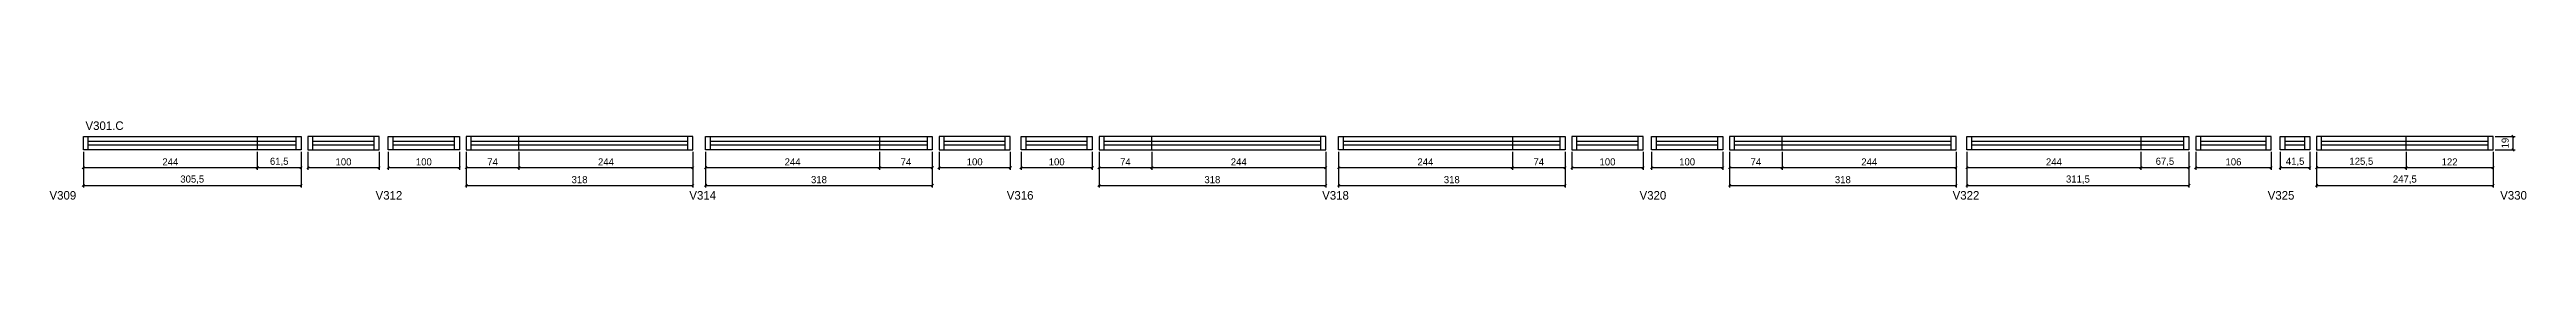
# Model space of a CAD drawing. Extents: x -47 to 3427, y -89 to 21.
import ezdxf
from ezdxf.enums import TextEntityAlignment as Align

# ---------------------------------------------------------------- set-up
doc = ezdxf.new("R2010")
doc.units = 0
for name, color, linetype in [('5', 5, 'Continuous'), ('COTA', 241, 'Continuous'), ('NOMENCLATURA', 7, 'Continuous'), ('Painéis', 200, 'Continuous'), ('SARR_2.2x7', 40, 'Continuous')]:
    doc.layers.add(name, color=color, linetype=linetype)
doc.dimstyles.new('PAINEL', dxfattribs={"dimtxt": 10, "dimasz": 3, "dimexe": 3, "dimexo": 3, "dimgap": 3, "dimtad": 1, "dimblk": 'OBLIQUE', "dimblk1": 'OBLIQUE', "dimcen": 2.5, "dimclrd": 4, "dimclre": 4, "dimclrt": 240, "dimazin": 3, "dimtfac": 1, "dimtmove": 0, "dimatfit": 3})

# ---------------------------------------------------------------- blocks, each defined once
blk = doc.blocks.new('_OBLIQUE')
at = {"color": 0, "linetype": 'BYBLOCK'}
blk.add_line((-0.5, -0.5), (0.5, 0.5), dxfattribs=at)

msp = doc.modelspace()

# ---------------------------------------------------------------- linework, layer by layer
at = {"layer": 'Painéis'}
for p, q in [((0, -19), (0, 0)), ((0, 0), (244, 0)), ((244, 0), (244, -19)), ((244, 0), (305.5, 0)), ((305.5, 0), (305.5, -19)), ((314.9, 0), (314.9, -19)), ((414.9, 0), (314.9, 0)), ((414.9, -19), (414.9, 0)), ((427.6, -19), (427.6, 0)), ((427.6, 0), (527.6, 0)), ((527.6, 0), (527.6, -19)), ((611, 0), (537, 0)), ((537, 0), (537, -19)), ((611, -19), (611, 0)), ((855, 0), (611, 0)), ((855, -19), (855, 0)), ((872.8, -19), (872.8, 0)), ((872.8, 0), (1116.8, 0)), ((1116.8, 0), (1116.8, -19)), ((1116.8, 0), (1190.8, 0)), ((1190.8, 0), (1190.8, -19)), ((1200.2, 0), (1200.2, -19)), ((1300.2, 0), (1200.2, 0)), ((1300.2, -19), (1300.2, 0)), ((1315.2, -19), (1315.2, 0)), ((1315.2, 0), (1415.2, 0)), ((1415.2, 0), (1415.2, -19)), ((1498.6, 0), (1424.6, 0)), ((1424.6, 0), (1424.6, -19)), ((1498.6, -19), (1498.6, 0)), ((1742.6, 0), (1498.6, 0)), ((1742.6, -19), (1742.6, 0)), ((1760.4, -19), (1760.4, 0)), ((1760.4, 0), (2004.4, 0)), ((2004.4, 0), (2004.4, -19)), ((2004.4, 0), (2078.4, 0)), ((2078.4, 0), (2078.4, -19)), ((2087.8, 0), (2087.8, -19)), ((2187.8, 0), (2087.8, 0)), ((2187.8, -19), (2187.8, 0)), ((2199.5, -19), (2199.5, 0)), ((2199.5, 0), (2299.5, 0)), ((2299.5, 0), (2299.5, -19)), ((2382.9, 0), (2308.9, 0)), ((2308.9, 0), (2308.9, -19)), ((2382.9, -19), (2382.9, 0)), ((2626.9, 0), (2382.9, 0)), ((2626.9, -19), (2626.9, 0)), ((2641.9, -19), (2641.9, 0)), ((2641.9, 0), (2885.9, 0)), ((2885.9, 0), (2885.9, -19)), ((2885.9, 0), (2953.4, 0)), ((2953.4, 0), (2953.4, -19)), ((2962.8, 0), (2962.8, -19)), ((3068.8, 0), (2962.8, 0)), ((3068.8, -19), (3068.8, 0)), ((3081.5, -19), (3081.5, 0)), ((3081.5, 0), (3123, 0)), ((3123, 0), (3123, -19)), ((3257.9, 0), (3132.4, 0)), ((3132.4, 0), (3132.4, -19)), ((3257.9, -19), (3257.9, 0)), ((3379.9, 0), (3257.9, 0)), ((3379.9, -19), (3379.9, 0)), ((244, -19), (0, -19)), ((305.5, -19), (244, -19)), ((314.9, -19), (414.9, -19)), ((527.6, -19), (427.6, -19)), ((537, -19), (611, -19)), ((611, -19), (855, -19)), ((1116.8, -19), (872.8, -19)), ((1190.8, -19), (1116.8, -19)), ((1200.2, -19), (1300.2, -19)), ((1415.2, -19), (1315.2, -19)), ((1424.6, -19), (1498.6, -19)), ((1498.6, -19), (1742.6, -19)), ((2004.4, -19), (1760.4, -19)), ((2078.4, -19), (2004.4, -19)), ((2087.8, -19), (2187.8, -19)), ((2299.5, -19), (2199.5, -19)), ((2308.9, -19), (2382.9, -19)), ((2382.9, -19), (2626.9, -19)), ((2885.9, -19), (2641.9, -19)), ((2953.4, -19), (2885.9, -19)), ((2962.8, -19), (3068.8, -19)), ((3123, -19), (3081.5, -19)), ((3132.4, -19), (3257.9, -19)), ((3257.9, -19), (3379.9, -19))]:
    msp.add_line(p, q, dxfattribs=at)
at = {"layer": 'SARR_2.2x7'}
for p, q in [((7, -19), (7, 0)), ((298.5, -19), (298.5, 0)), ((321.9, -19), (321.9, 0)), ((407.9, -19), (407.9, 0)), ((434.6, -19), (434.6, 0)), ((520.6, -19), (520.6, 0)), ((544, -19), (544, 0)), ((848, -19), (848, 0)), ((879.8, -19), (879.8, 0)), ((1183.8, -19), (1183.8, 0)), ((1207.2, -19), (1207.2, 0)), ((1293.2, -19), (1293.2, 0)), ((1322.2, -19), (1322.2, 0)), ((1408.2, -19), (1408.2, 0)), ((1431.6, -19), (1431.6, 0)), ((1735.6, -19), (1735.6, 0)), ((1767.4, -19), (1767.4, 0)), ((2071.4, -19), (2071.4, 0)), ((2094.8, -19), (2094.8, 0)), ((2180.8, -19), (2180.8, 0)), ((2206.5, -19), (2206.5, 0)), ((2292.5, -19), (2292.5, 0)), ((2315.9, -19), (2315.9, 0)), ((2619.9, -19), (2619.9, 0)), ((2648.9, -19), (2648.9, 0)), ((2946.4, -19), (2946.4, 0)), ((2969.8, -19), (2969.8, 0)), ((3061.8, -19), (3061.8, 0)), ((3088.5, -19), (3088.5, 0)), ((3116, -19), (3116, 0)), ((3139.4, -19), (3139.4, 0)), ((3372.9, -19), (3372.9, 0)), ((7, -7), (298.5, -7)), ((7, -12), (298.5, -12)), ((321.9, -7), (407.9, -7)), ((321.9, -12), (407.9, -12)), ((434.6, -7), (520.6, -7)), ((434.6, -12), (520.6, -12)), ((544, -7), (611, -7)), ((544, -12), (611, -12)), ((611, -7), (848, -7)), ((611, -12), (848, -12)), ((879.8, -7), (1116.8, -7)), ((879.8, -12), (1116.8, -12)), ((1116.8, -7), (1183.8, -7)), ((1116.8, -12), (1183.8, -12)), ((1207.2, -7), (1293.2, -7)), ((1207.2, -12), (1293.2, -12)), ((1322.2, -7), (1408.2, -7)), ((1322.2, -12), (1408.2, -12)), ((1431.6, -7), (1498.6, -7)), ((1431.6, -12), (1498.6, -12)), ((1498.6, -7), (1735.6, -7)), ((1498.6, -12), (1735.6, -12)), ((1767.4, -7), (2004.4, -7)), ((1767.4, -12), (2004.4, -12)), ((2004.4, -7), (2071.4, -7)), ((2004.4, -12), (2071.4, -12)), ((2094.8, -7), (2180.8, -7)), ((2094.8, -12), (2180.8, -12)), ((2206.5, -7), (2292.5, -7)), ((2206.5, -12), (2292.5, -12)), ((2315.9, -7), (2382.9, -7)), ((2315.9, -12), (2382.9, -12)), ((2382.9, -7), (2619.9, -7)), ((2382.9, -12), (2619.9, -12)), ((2648.9, -7), (2946.4, -7)), ((2648.9, -12), (2946.4, -12)), ((2969.8, -7), (3061.8, -7)), ((2969.8, -12), (3061.8, -12)), ((3088.5, -7), (3116, -7)), ((3088.5, -12), (3116, -12)), ((3139.4, -7), (3372.9, -7)), ((3139.4, -12), (3372.9, -12))]:
    msp.add_line(p, q, dxfattribs=at)

# ---------------------------------------------------------------- texts
at = {"layer": '5'}
msp.add_text('V309', height=12, dxfattribs=at).set_placement((-10, -89), align=Align.RIGHT)
for s, p in [('V312', (409.9, -89)), ('V314', (850, -89)), ('V316', (1295.2, -89)), ('V318', (1737.6, -89)), ('V320', (2182.8, -89)), ('V322', (2621.9, -89)), ('V325', (3063.8, -89)), ('V330', (3389.9, -89))]:
    msp.add_text(s, height=12, dxfattribs=at).set_placement(p)
at = {"layer": 'NOMENCLATURA'}
msp.add_text('V301.C', height=12, dxfattribs=at).set_placement((3, 9))

# ---------------------------------------------------------------- dimensions: what is measured, and where the dimension line sits
at = {"layer": 'COTA'}
msp.add_linear_dim(base=(3407.9, -19), p1=(3379.9, -19), p2=(3379.9, 0), angle=90, dimstyle='PAINEL', dxfattribs=at).render()
for base, p1, p2 in [((0, -44), (0, -19), (244, -19)), ((0, -69), (0, -19), (305.5, -19)), ((244, -44), (244, -19), (305.5, -19)), ((314.9, -44), (314.9, -19), (414.9, -19)), ((427.6, -44), (427.6, -19), (527.6, -19)), ((537, -44), (537, -19), (611, -19)), ((537, -69), (537, -19), (855, -19)), ((611, -44), (611, -19), (855, -19)), ((872.8, -44), (872.8, -19), (1116.8, -19)), ((872.8, -69), (872.8, -19), (1190.8, -19)), ((1116.8, -44), (1116.8, -19), (1190.8, -19)), ((1200.2, -44), (1200.2, -19), (1300.2, -19)), ((1315.2, -44), (1315.2, -19), (1415.2, -19)), ((1424.6, -44), (1424.6, -19), (1498.6, -19)), ((1424.6, -69), (1424.6, -19), (1742.6, -19)), ((1498.6, -44), (1498.6, -19), (1742.6, -19)), ((1760.4, -44), (1760.4, -19), (2004.4, -19)), ((1760.4, -69), (1760.4, -19), (2078.4, -19)), ((2004.4, -44), (2004.4, -19), (2078.4, -19)), ((2087.8, -44), (2087.8, -19), (2187.8, -19)), ((2199.5, -44), (2199.5, -19), (2299.5, -19)), ((2308.9, -44), (2308.9, -19), (2382.9, -19)), ((2308.9, -69), (2308.9, -19), (2626.9, -19)), ((2382.9, -44), (2382.9, -19), (2626.9, -19)), ((2641.9, -44), (2641.9, -19), (2885.9, -19)), ((2641.9, -69), (2641.9, -19), (2953.4, -19)), ((2885.9, -44), (2885.9, -19), (2953.4, -19)), ((2962.8, -44), (2962.8, -19), (3068.8, -19)), ((3081.5, -44), (3081.5, -19), (3123, -19)), ((3132.4, -44), (3132.4, -19), (3257.9, -19)), ((3132.4, -69), (3132.4, -19), (3379.9, -19)), ((3257.9, -44), (3257.9, -19), (3379.9, -19))]:
    msp.add_linear_dim(base=base, p1=p1, p2=p2, dimstyle='PAINEL', dxfattribs=at).render()

doc.saveas('drawing.dxf')
